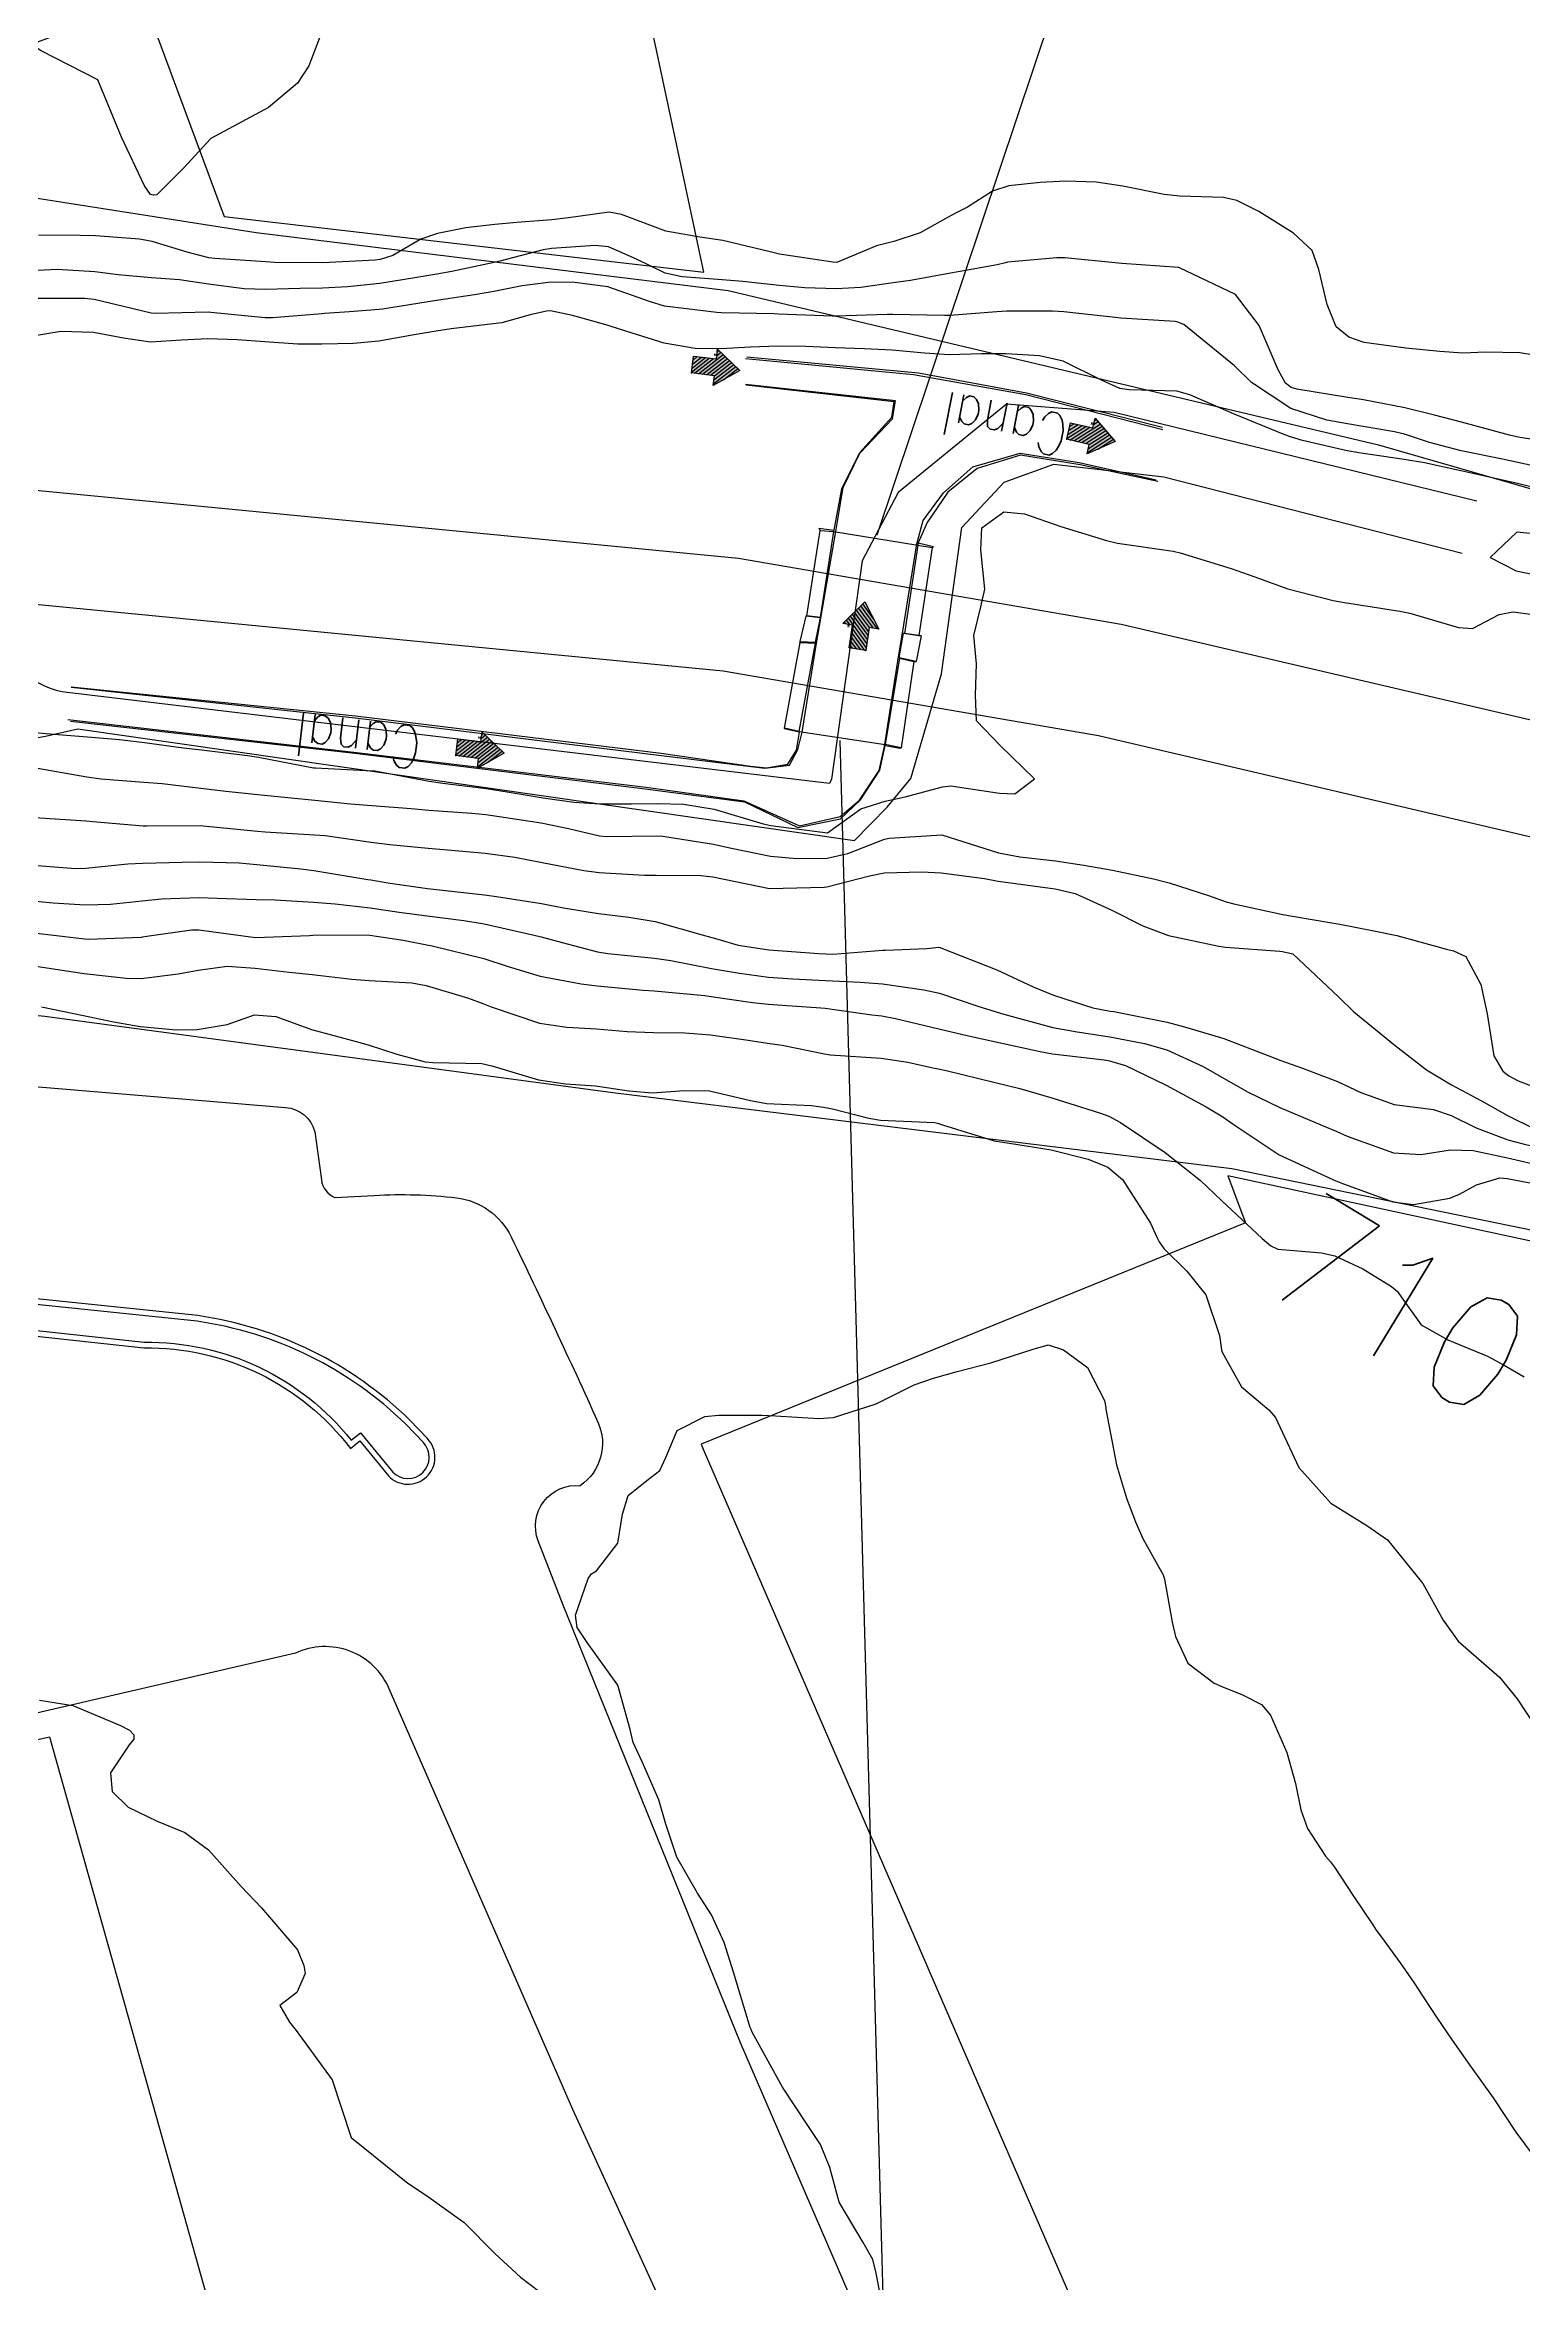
# Model space of a CAD drawing. Header units: metres. Extents: x 286371 to 293043, y 7462578 to 7466404.
# Drawn here: x 289594.7 to 289646.5, y 7464607.6 to 7464686.1 of the extents above; entities that cross this region are included whole.
import ezdxf
from ezdxf.enums import TextEntityAlignment as Align

# ---------------------------------------------------------------- set-up
doc = ezdxf.new("R2010")
doc.units = ezdxf.units.M
doc.header["$MEASUREMENT"] = 0
doc.linetypes.add('CONTINUO', pattern=[0])
doc.linetypes.add('TRACEJADO', pattern=[8.7, 8, -0.7])
doc.layers.get('0').update_dxf_attribs({"color": 255})
for name, color, linetype in [('CANAL', 151, 'Continuous'), ('Canaleta de Drenagem', 151, 'Continuous'), ('Canteiro', 45, 'Continuous'), ('Cotas', 45, 'Continuous'), ('Curvas de Nivel 1m', 11, 'Continuous'), ('Curvas de Nivel 5m', 15, 'Continuous'), ('Divisas', 45, 'Continuous'), ('Edificações', 30, 'Continuous'), ('Linha Férrea', 20, 'Continuous'), ('PONTILHÃO', 45, 'CONTINUO'), ('TEXTO', 45, 'Continuous'), ('Vias primárias', 230, 'Continuous')]:
    doc.layers.add(name, color=color, linetype=linetype)
doc.styles.add('ROMANS', font='romans', dxfattribs={"height": 0.2})
doc.styles.add('SIMPLEX', font='simplex', dxfattribs={"height": 0.2})
doc.styles.get("Standard").update_dxf_attribs({"font": 'txt.shx'})
doc.styles.add('Style-STANDARD', font='STANDARD.shx')

# ---------------------------------------------------------------- blocks, each defined once
blk = doc.blocks.new('SIMB_PONTO')
at = {"color": 0}
blk.add_point((0, 0), dxfattribs=at)
for tag in ['desc:', 'cota:', 'pto:']:
    blk.add_attdef(tag, (0, 0), '', height=1)

msp = doc.modelspace()

# ---------------------------------------------------------------- hatches: boundary and pattern name
at = {"layer": 'TEXTO'}
for points in [[(289617.421, 7464675.162), (289618.226, 7464675.064), (289618.268, 7464675.405), (289619.051, 7464674.665), (289618.113, 7464674.136), (289618.155, 7464674.477), (289617.349, 7464674.575)], [(289630.634, 7464672.824), (289631.426, 7464672.648), (289631.501, 7464672.983), (289632.208, 7464672.171), (289631.223, 7464671.735), (289631.298, 7464672.07), (289630.506, 7464672.247)], [(289622.874, 7464664.935), (289622.999, 7464665.737), (289622.66, 7464665.79), (289623.426, 7464666.547), (289623.923, 7464665.592), (289623.583, 7464665.645), (289623.458, 7464664.843)], [(289609.158, 7464661.745), (289609.963, 7464661.643), (289610.007, 7464661.984), (289610.786, 7464661.241), (289609.846, 7464660.715), (289609.889, 7464661.056), (289609.084, 7464661.158)]]:
    msp.add_hatch(color=256, dxfattribs=at).paths.add_polyline_path(points)

# ---------------------------------------------------------------- linework, layer by layer
at = {"layer": 'CANAL', "linetype": 'CONTINUO'}
for points in [[(289619.249, 7464675.078, 702.809), (289625.137, 7464674.514, 702.844), (289629.072, 7464673.821, 702.225), (289633.87, 7464672.592, 702.147)], [(289619.288, 7464675.136, 704.206), (289625.306, 7464674.584, 703.59), (289629.092, 7464673.88, 703.566), (289633.86, 7464672.673, 703.482)], [(289595.607, 7464663.554, 702.84), (289605.555, 7464662.48, 702.866), (289616.302, 7464661.161, 702.496), (289619.918, 7464660.712, 702.472), (289620.783, 7464660.821, 702.64), (289621.083, 7464661.369, 702.693), (289621.227, 7464661.978, 702.749), (289621.729, 7464665.097, 702.722), (289621.886, 7464665.977, 702.679), (289622.409, 7464669.019, 702.57), (289622.664, 7464670.563, 702.497), (289623.255, 7464671.757, 702.519), (289624.401, 7464672.965, 702.3), (289624.499, 7464673.599, 702.495), (289619.24, 7464674.175, 702.894)], [(289622.347, 7464669.066, 703.931), (289622.621, 7464670.507, 703.699), (289623.251, 7464671.786, 703.63), (289624.378, 7464673.025, 703.576), (289624.46, 7464673.564, 703.583), (289619.271, 7464674.148, 703.524)], [(289595.487, 7464662.427, 702.841), (289605.508, 7464661.283, 702.743), (289615.758, 7464660.051, 702.502), (289619.184, 7464659.571, 702.65), (289621.136, 7464658.692, 702.866), (289622.562, 7464659.019, 702.77), (289623.239, 7464659.59, 702.714), (289623.927, 7464660.638, 702.643), (289624.122, 7464661.477, 702.656), (289624.611, 7464664.621, 702.468), (289624.751, 7464665.447, 702.53), (289625.254, 7464668.587, 702.585), (289625.472, 7464669.398, 702.708), (289626.19, 7464670.373, 702.666), (289627.211, 7464671.284, 702.71), (289628.87, 7464671.757, 702.631), (289630.943, 7464671.43, 702.56), (289633.641, 7464670.83, 702.445)], [(289633.701, 7464670.764, 703.381), (289630.974, 7464671.358, 703.377), (289628.886, 7464671.691, 703.508), (289627.362, 7464671.221, 703.622), (289626.342, 7464670.39, 703.686), (289625.619, 7464669.335, 703.728), (289625.3, 7464668.615, 703.901)], [(289595.604, 7464663.572, 703.662), (289605.576, 7464662.548, 703.578), (289616.291, 7464661.238, 703.396), (289619.414, 7464660.791, 703.304), (289619.975, 7464660.73, 703.283), (289620.727, 7464660.855, 703.291), (289621.03, 7464661.347, 703.285), (289621.141, 7464661.979, 703.286)], [(289595.576, 7464662.367, 703.94), (289605.547, 7464661.24, 703.77), (289615.721, 7464659.988, 703.569), (289619.204, 7464659.542, 703.519), (289621.074, 7464658.641, 703.81), (289622.572, 7464658.945, 703.765), (289623.281, 7464659.604, 703.691), (289623.951, 7464660.644, 703.521), (289624.145, 7464661.515, 703.395)]]:
    msp.add_polyline3d(points, dxfattribs=at)
at = {"layer": 'Canaleta de Drenagem'}
msp.add_lwpolyline([(289644.889, 7464670.076), (289632.167, 7464673.188), (289628.393, 7464673.474), (289624.593, 7464670.379), (289623.339, 7464667.985), (289622.257, 7464660.329), (289622.186, 7464660.179), (289595.467, 7464663.369, -0.130756), (289594.176, 7464663.883, 0.14564), (289593.02, 7464664.304), (289571.254, 7464665.576), (289548.768, 7464665.794), (289528.567, 7464665.675)], format="xyb", dxfattribs=at)
msp.add_lwpolyline([(289567.859, 7464655.023), (289573.715, 7464657.245), (289577.027, 7464658.636), (289594.707, 7464661.843), (289595.838, 7464662.095), (289623.062, 7464658.187), (289624.213, 7464659.355), (289625.044, 7464660.36), (289626.12, 7464664.027), (289626.826, 7464669.15), (289628.31, 7464670.743), (289630.053, 7464671.373), (289633.91, 7464670.928), (289644.37, 7464668.261)], dxfattribs=at)
at = {"layer": 'Canteiro'}
msp.add_lwpolyline([(289598.162, 7464640.593, -0.231779), (289605.423, 7464637.152), (289605.751, 7464637.42), (289606.878, 7464636.036, 0.994955), (289607.95, 7464637.072), (289607.334, 7464637.716, 0.158967), (289600.015, 7464641.326), (289575.175, 7464643.902), (289572.288, 7464644.038, 0.240532), (289569.068, 7464642.58, 0.095289), (289568.952, 7464640.25), (289569.168, 7464638.719, 1.175894), (289570.607, 7464638.789), (289569.997, 7464641.654, -0.369032), (289571.187, 7464643.192, -0.070366), (289572.714, 7464643.291), (289574.81, 7464643.132)], format="xyb", close=True, dxfattribs=at)
at = {"layer": 'Curvas de Nivel 1m', "flags": 128}
for points, elevation in [([(289604.463, 7464686.726), (289603.936, 7464685.341), (289603.535, 7464684.739), (289602.521, 7464683.882), (289600.504, 7464682.794), (289599.546, 7464681.75), (289598.611, 7464680.822), (289598.495, 7464680.803), (289598.474, 7464680.803), (289598.388, 7464680.826), (289598.177, 7464681.131), (289597.366, 7464682.842), (289596.534, 7464684.854), (289594.549, 7464685.867), (289592.912, 7464686.909)], 708), ([(289647.323, 7464675.133), (289646.388, 7464675.282), (289645.192, 7464675.299), (289644.391, 7464675.272), (289643.59, 7464675.328), (289642.393, 7464675.447), (289640.936, 7464675.636), (289640.399, 7464675.829), (289639.952, 7464676.191), (289639.641, 7464676.971), (289639.345, 7464678.201), (289639.116, 7464678.873), (289638.453, 7464679.479), (289637.239, 7464680.233), (289636.47, 7464680.626), (289636, 7464680.722), (289634.471, 7464680.767), (289633.923, 7464680.832), (289632.476, 7464681.125), (289631.534, 7464681.263), (289630.478, 7464681.294), (289629.571, 7464681.254), (289628.476, 7464681.138), (289627.901, 7464680.945), (289627.026, 7464680.386), (289626.657, 7464680.196), (289626.46, 7464680.094), (289625.371, 7464679.49), (289624.446, 7464679.188), (289623.841, 7464679.035), (289622.471, 7464678.454), (289622.442, 7464678.446), (289622.302, 7464678.456), (289620.438, 7464678.744), (289620.112, 7464678.816), (289618.445, 7464679.219), (289617.64, 7464679.333), (289616.449, 7464679.549), (289614.892, 7464680.133), (289614.459, 7464680.206), (289613.041, 7464680.01), (289612.454, 7464679.945), (289611.228, 7464679.847), (289610.451, 7464679.774), (289609.435, 7464679.664), (289608.446, 7464679.468), (289607.858, 7464679.259), (289606.885, 7464678.688), (289606.432, 7464678.555), (289606.265, 7464678.532), (289604.429, 7464678.429), (289602.737, 7464678.452), (289602.43, 7464678.469), (289600.638, 7464678.585), (289600.431, 7464678.615), (289599.669, 7464678.806), (289598.441, 7464679.181), (289598.004, 7464679.27), (289596.452, 7464679.384), (289595.923, 7464679.391), (289594.452, 7464679.402)], 707), ([(289648.02, 7464672.059), (289646.338, 7464672.324), (289646.035, 7464672.394), (289644.349, 7464672.85), (289643.401, 7464673.091), (289642.362, 7464673.351), (289640.915, 7464673.627), (289640.367, 7464673.711), (289638.578, 7464674.005), (289638.372, 7464674.065), (289638.175, 7464674.217), (289637.921, 7464674.681), (289637.256, 7464676.232), (289636.42, 7464677.327), (289634.434, 7464678.274), (289632.436, 7464678.412), (289632.32, 7464678.422), (289630.438, 7464678.612), (289630.162, 7464678.615), (289628.435, 7464678.454), (289628.362, 7464678.439), (289628.066, 7464678.37), (289626.696, 7464678.124), (289626.429, 7464678.075), (289625.028, 7464677.812), (289624.424, 7464677.728), (289623.289, 7464677.573), (289622.42, 7464677.524), (289621.327, 7464677.564), (289620.421, 7464677.637), (289619.147, 7464677.78), (289618.424, 7464677.841), (289617.021, 7464677.94), (289616.427, 7464678.075), (289615.418, 7464678.56), (289614.44, 7464679), (289613.978, 7464679.045), (289612.439, 7464678.933), (289612.155, 7464678.892), (289611.126, 7464678.624), (289610.581, 7464678.483), (289610.431, 7464678.447), (289608.949, 7464678.134), (289608.425, 7464678.043), (289607.656, 7464677.913), (289606.419, 7464677.71), (289605.288, 7464677.588), (289604.416, 7464677.545), (289603.632, 7464677.53), (289602.415, 7464677.496), (289601.67, 7464677.521), (289600.417, 7464677.688), (289599.396, 7464677.833), (289598.42, 7464677.906), (289597.251, 7464678.019), (289596.429, 7464678.124), (289595.109, 7464678.196), (289594.433, 7464678.164)], 706), ([(289648.116, 7464670.248), (289646.313, 7464670.696), (289645.167, 7464670.957), (289644.319, 7464671.148), (289643.05, 7464671.423), (289642.332, 7464671.543), (289640.743, 7464671.771), (289640.337, 7464671.842), (289638.767, 7464672.208), (289638.346, 7464672.336), (289638.157, 7464672.407), (289636.358, 7464673.142), (289634.826, 7464673.808), (289634.369, 7464673.932), (289632.69, 7464673.979), (289632.37, 7464674.031), (289631.754, 7464674.314), (289630.384, 7464674.987), (289629.557, 7464675.176), (289628.387, 7464675.25), (289627.516, 7464675.248), (289626.386, 7464675.215), (289625.524, 7464675.27), (289624.388, 7464675.377), (289623.407, 7464675.421), (289622.389, 7464675.458), (289621.362, 7464675.497), (289620.389, 7464675.514), (289619.405, 7464675.483), (289618.388, 7464675.42), (289617.483, 7464675.433), (289616.39, 7464675.622), (289614.866, 7464676.098), (289614.399, 7464676.248), (289613.18, 7464676.593), (289612.406, 7464676.752), (289612.266, 7464676.746), (289611.698, 7464676.615), (289610.703, 7464676.327), (289610.399, 7464676.291), (289608.93, 7464676.122), (289608.395, 7464676.042), (289607.625, 7464675.912), (289606.389, 7464675.684), (289605.5, 7464675.605), (289604.387, 7464675.58), (289603.55, 7464675.584), (289602.388, 7464675.662), (289601.427, 7464675.741), (289600.389, 7464675.773), (289599.475, 7464675.72), (289598.387, 7464675.657), (289597.434, 7464675.793), (289596.391, 7464675.998), (289595.243, 7464676.025), (289594.394, 7464675.884)], 704), ([(289594.181, 7464661.981), (289595.149, 7464661.9), (289596.178, 7464661.817), (289597.296, 7464661.719), (289598.176, 7464661.612), (289599.543, 7464661.435), (289600.173, 7464661.362), (289601.78, 7464661.16), (289602.169, 7464661.103), (289604.094, 7464660.735), (289604.164, 7464660.724), (289606.163, 7464660.63), (289606.244, 7464660.622), (289608.158, 7464660.259), (289608.634, 7464660.191), (289610.154, 7464660.002), (289610.893, 7464659.893), (289612.15, 7464659.682), (289613.225, 7464659.522), (289614.147, 7464659.467), (289615.252, 7464659.463), (289616.148, 7464659.476), (289617.072, 7464659.46), (289618.146, 7464659.278), (289619.859, 7464658.768), (289620.137, 7464658.705), (289622.124, 7464658.454), (289623.29, 7464659.288), (289624.141, 7464659.562), (289624.841, 7464659.716), (289626.149, 7464660.064), (289626.447, 7464660.093), (289628.146, 7464659.838), (289628.683, 7464659.819), (289629.372, 7464660.346), (289628.171, 7464661.51), (289627.348, 7464662.377), (289627.307, 7464663.273), (289627.339, 7464664.378), (289627.247, 7464665.371), (289627.492, 7464666.376), (289627.638, 7464666.999), (289627.493, 7464668.376), (289627.525, 7464669.146), (289628.304, 7464669.707), (289629.027, 7464669.63), (289630.297, 7464669.19), (289631.905, 7464668.695), (289632.289, 7464668.611), (289634.236, 7464668.324), (289634.285, 7464668.318), (289634.487, 7464668.271), (289636.273, 7464667.713), (289637.064, 7464667.437), (289638.256, 7464667.008), (289639.842, 7464666.599), (289640.249, 7464666.525), (289642.181, 7464666.219), (289642.245, 7464666.208), (289642.54, 7464666.15), (289644.237, 7464665.652), (289644.736, 7464665.617), (289645.668, 7464666.103), (289646.147, 7464666.195), (289646.245, 7464666.182), (289646.323, 7464666.171), (289647.05, 7464666.082)], 704), ([(289647.119, 7464668.911), (289646.288, 7464668.99), (289645.354, 7464668.108), (289646.267, 7464667.633), (289647.561, 7464667.366)], 703), ([(289594.136, 7464658.997), (289596.114, 7464658.875), (289596.134, 7464658.871), (289596.358, 7464658.851), (289598.132, 7464658.698), (289598.258, 7464658.697), (289600.133, 7464658.705), (289600.226, 7464658.699), (289602.13, 7464658.506), (289602.405, 7464658.485), (289604.129, 7464658.385), (289604.505, 7464658.352), (289606.125, 7464658.125), (289606.774, 7464658.046), (289608.123, 7464657.914), (289608.938, 7464657.845), (289610.121, 7464657.742), (289611.154, 7464657.594), (289612.116, 7464657.407), (289613.572, 7464657.133), (289614.111, 7464657.059), (289615.704, 7464656.967), (289616.11, 7464656.968), (289617.677, 7464656.956), (289618.102, 7464656.904), (289620.081, 7464656.498), (289622.007, 7464656.545), (289622.096, 7464656.553), (289623.586, 7464656.948), (289624.103, 7464657.046), (289625.429, 7464657.08), (289626.104, 7464657.045), (289627.626, 7464656.847), (289628.1, 7464656.761), (289629.922, 7464656.511), (289630.096, 7464656.485), (289630.807, 7464656.324), (289632.086, 7464655.735), (289633.179, 7464655.186), (289634.073, 7464654.848), (289635.842, 7464654.474), (289636.067, 7464654.447), (289637.974, 7464654.307), (289638.065, 7464654.295), (289638.434, 7464654.209), (289640.042, 7464652.687), (289640.576, 7464652.176), (289642.017, 7464650.996), (289643.118, 7464650.138), (289643.996, 7464649.612), (289645.047, 7464649.05), (289645.981, 7464648.525), (289646.883, 7464648.081)], 706), ([(289594.111, 7464657.325), (289595.765, 7464657.204), (289596.109, 7464657.21), (289597.584, 7464657.36), (289598.112, 7464657.386), (289599.49, 7464657.427), (289600.114, 7464657.434), (289601.494, 7464657.393), (289602.113, 7464657.345), (289603.66, 7464657.192), (289604.11, 7464657.133), (289605.999, 7464656.813), (289606.105, 7464656.797), (289606.707, 7464656.695), (289608.101, 7464656.493), (289608.302, 7464656.47), (289610.098, 7464656.271), (289610.519, 7464656.217), (289612.094, 7464655.969), (289612.866, 7464655.825), (289614.085, 7464655.618), (289615.153, 7464655.499), (289616.08, 7464655.343), (289617.729, 7464654.872), (289618.068, 7464654.784), (289618.27, 7464654.723), (289618.984, 7464654.511), (289620.062, 7464654.347), (289621.817, 7464654.216), (289622.06, 7464654.203), (289622.31, 7464654.201), (289624.063, 7464654.332), (289624.151, 7464654.335), (289625.606, 7464654.401), (289626.021, 7464654.439), (289626.065, 7464654.428), (289626.151, 7464654.393), (289628.053, 7464653.643), (289629.333, 7464653.057), (289630.04, 7464652.759), (289631.42, 7464652.314), (289632.032, 7464652.2), (289632.152, 7464652.183), (289634.027, 7464651.807), (289634.64, 7464651.65), (289636.019, 7464651.245), (289637.595, 7464650.636), (289638.008, 7464650.471), (289638.775, 7464650.203), (289639.997, 7464649.736), (289640.819, 7464649.344), (289641.986, 7464648.928), (289643.362, 7464648.755), (289643.98, 7464648.538), (289644.863, 7464648.111), (289645.968, 7464647.691), (289646.509, 7464647.543), (289647.961, 7464647.195)], 707), ([(289594.092, 7464656.077), (289594.968, 7464655.995), (289596.09, 7464655.932), (289596.977, 7464655.955), (289598.093, 7464656.072), (289598.767, 7464656.141), (289600.095, 7464656.186), (289600.72, 7464656.16), (289602.094, 7464656.118), (289602.752, 7464656.097), (289604.093, 7464656.017), (289604.856, 7464655.959), (289606.091, 7464655.82), (289607.106, 7464655.672), (289608.087, 7464655.538), (289609.368, 7464655.372), (289610.083, 7464655.257), (289611.836, 7464654.859), (289612.077, 7464654.804), (289612.817, 7464654.603), (289614.059, 7464654.277), (289614.42, 7464654.218), (289616.057, 7464654.055), (289616.63, 7464653.971), (289618.052, 7464653.696), (289619.03, 7464653.529), (289620.048, 7464653.396), (289620.901, 7464653.332), (289622.046, 7464653.268), (289623.266, 7464653.216), (289624.045, 7464653.161), (289625.499, 7464652.946), (289626.041, 7464652.825), (289627.385, 7464652.374), (289628.031, 7464652.17), (289628.297, 7464652.093), (289630.023, 7464651.626), (289630.868, 7464651.475), (289632.019, 7464651.304), (289633.238, 7464651.064), (289634.013, 7464650.842), (289635.294, 7464650.255), (289635.998, 7464649.848), (289636.864, 7464649.359), (289637.983, 7464648.826), (289639.468, 7464648.192), (289639.971, 7464647.98), (289640.334, 7464647.813), (289641.96, 7464647.233), (289642.921, 7464647.178), (289643.962, 7464647.333), (289644.761, 7464647.314), (289645.958, 7464647.054), (289647.276, 7464646.753)], 708), ([(289594.075, 7464654.964), (289594.886, 7464654.872), (289596.072, 7464654.733), (289596.199, 7464654.726), (289598.074, 7464654.794), (289598.099, 7464654.799), (289598.254, 7464654.822), (289599.825, 7464655.051), (289600.078, 7464655.047), (289602.062, 7464654.777), (289603.961, 7464654.851), (289604.076, 7464654.857), (289605.906, 7464654.878), (289606.076, 7464654.867), (289607.237, 7464654.687), (289608.072, 7464654.526), (289608.259, 7464654.484), (289610.065, 7464654.044), (289610.921, 7464653.767), (289612.05, 7464653.43), (289613.477, 7464653.161), (289614.042, 7464653.088), (289615.66, 7464652.939), (289616.039, 7464652.915), (289617.822, 7464652.742), (289618.037, 7464652.718), (289619.486, 7464652.503), (289620.033, 7464652.441), (289621.889, 7464652.315), (289622.032, 7464652.3), (289623.671, 7464652.074), (289624.028, 7464652.034), (289624.502, 7464651.942), (289626.022, 7464651.578), (289627.063, 7464651.334), (289628.015, 7464651.119), (289629.57, 7464650.781), (289630.01, 7464650.707), (289631.822, 7464650.492), (289632.006, 7464650.462), (289632.564, 7464650.296), (289633.994, 7464649.6), (289635.397, 7464648.839), (289635.978, 7464648.49), (289636.34, 7464648.239), (289637.958, 7464647.161), (289639.833, 7464646.299), (289639.945, 7464646.254), (289640.118, 7464646.182), (289641.934, 7464645.517), (289642.66, 7464645.417), (289643.937, 7464645.64), (289644.282, 7464645.777), (289644.872, 7464646.111), (289645.695, 7464646.351), (289645.948, 7464646.335), (289647.307, 7464646.074)], 709), ([(289594.567, 7464652.345), (289596.032, 7464652.049), (289597.032, 7464651.836), (289598.027, 7464651.664), (289599.285, 7464651.545), (289600.025, 7464651.557), (289601.074, 7464651.733), (289602.034, 7464652.066), (289602.773, 7464652.014), (289604.026, 7464651.557), (289605.593, 7464651.138), (289606.019, 7464651.02), (289607.017, 7464650.689), (289608.009, 7464650.426), (289608.283, 7464650.396), (289610, 7464650.36), (289610.354, 7464650.284), (289611.992, 7464649.785), (289612.939, 7464649.651), (289613.989, 7464649.586), (289615.151, 7464649.403), (289615.986, 7464649.33), (289617.106, 7464649.419), (289617.987, 7464649.4), (289619.416, 7464649.07), (289619.981, 7464648.965), (289621.563, 7464648.888), (289621.98, 7464648.833), (289622.293, 7464648.772), (289623.566, 7464648.441), (289623.973, 7464648.377), (289625.872, 7464648.296), (289625.972, 7464648.277), (289626.147, 7464648.216), (289627.963, 7464647.651), (289628.793, 7464647.52), (289629.959, 7464647.334), (289631.261, 7464647.008), (289631.95, 7464646.731), (289632.466, 7464646.297), (289633.44, 7464644.763), (289633.669, 7464644.278), (289633.742, 7464644.108), (289633.908, 7464643.875), (289634.713, 7464643.079), (289635.386, 7464642.252), (289635.863, 7464640.829), (289635.936, 7464640.324), (289635.957, 7464640.243), (289636.635, 7464639.032), (289637.591, 7464638.218), (289637.82, 7464637.947), (289638.646, 7464636.202), (289639.769, 7464634.947), (289641.024, 7464634.165), (289641.747, 7464633.664), (289642.996, 7464632.135), (289643.705, 7464630.842), (289644.233, 7464630.116), (289645.675, 7464628.843), (289646.294, 7464628.085), (289647.634, 7464626.064)], 711), ([(289624.114, 7464606.423), (289623.827, 7464607.958), (289623.706, 7464608.429), (289623.373, 7464609.023), (289622.532, 7464610.447), (289622.204, 7464611.661), (289621.878, 7464612.458), (289621.434, 7464613.124), (289620.547, 7464614.478), (289619.483, 7464616.398), (289619.441, 7464616.495), (289619.413, 7464616.567), (289618.826, 7464618.505), (289618.491, 7464619.549), (289618.051, 7464620.517), (289617.559, 7464621.275), (289616.832, 7464622.536), (289616.452, 7464623.691), (289616.201, 7464624.546), (289615.634, 7464625.852), (289615.301, 7464626.56), (289615.201, 7464627.011), (289614.772, 7464628.568), (289613.696, 7464630.068), (289613.339, 7464630.59), (289613.28, 7464631.022), (289613.73, 7464632.302), (289613.844, 7464632.471), (289614.02, 7464632.58), (289614.767, 7464633.55), (289614.929, 7464634.567), (289615.125, 7464635.213), (289615.782, 7464635.741), (289616.238, 7464636.097), (289616.454, 7464636.545), (289616.85, 7464637.498), (289617.816, 7464637.986), (289618.303, 7464638.031), (289619.817, 7464638.029), (289620.292, 7464638.012), (289621.816, 7464637.914), (289622.327, 7464637.947), (289623.824, 7464638.434), (289625.156, 7464639.093), (289625.838, 7464639.331), (289626.663, 7464639.57), (289627.846, 7464639.869), (289629.33, 7464640.345), (289629.857, 7464640.504), (289630.395, 7464640.326), (289631.235, 7464639.707), (289631.828, 7464638.547), (289631.872, 7464638.304), (289631.878, 7464638.248), (289632.248, 7464636.298), (289632.607, 7464635.128), (289632.922, 7464634.291), (289633.18, 7464633.71), (289633.74, 7464632.702), (289633.887, 7464632.432), (289633.929, 7464632.281), (289634.202, 7464630.775), (289634.317, 7464630.272), (289634.752, 7464629.335), (289635.67, 7464628.633), (289635.943, 7464628.523), (289636.664, 7464628.234), (289637.329, 7464627.891), (289637.654, 7464627.513), (289638.217, 7464626.206), (289638.527, 7464625.115), (289638.715, 7464624.202), (289638.942, 7464623.546), (289639.58, 7464622.57), (289639.754, 7464622.368), (289639.889, 7464622.188), (289640.559, 7464621.174), (289641.234, 7464620.161), (289641.359, 7464619.975), (289641.538, 7464619.735), (289642.201, 7464618.827), (289642.671, 7464618.141), (289643.007, 7464617.635), (289643.496, 7464616.894), (289644.022, 7464616.116), (289644.622, 7464615.262), (289645.454, 7464614.094), (289646.248, 7464612.9), (289646.855, 7464612.076)], 712), ([(289594.498, 7464628.046), (289595.659, 7464627.852), (289597.329, 7464627.159), (289597.646, 7464626.99), (289597.794, 7464626.832), (289597.801, 7464626.673), (289597.639, 7464626.481), (289596.977, 7464625.491), (289597.042, 7464624.843), (289597.606, 7464624.286), (289598.615, 7464623.803), (289599.593, 7464623.4), (289600.416, 7464622.792), (289601.565, 7464621.506), (289602.276, 7464620.764), (289603.532, 7464619.289), (289603.755, 7464618.741), (289603.806, 7464618.453), (289603.51, 7464617.792), (289602.92, 7464617.336), (289603.262, 7464616.748), (289603.49, 7464616.46), (289604.751, 7464614.725), (289605.424, 7464612.714), (289607.4, 7464611.113), (289608.056, 7464610.675), (289609.38, 7464609.732), (289610.459, 7464608.638), (289611.352, 7464607.815), (289612.034, 7464607.3)], 712)]:
    msp.add_lwpolyline(points, dxfattribs=dict(at, elevation=elevation))
at = {"layer": 'Curvas de Nivel 5m', "flags": 128}
for points, elevation in [([(289647.13, 7464671.265), (289646.324, 7464671.432), (289645.78, 7464671.549), (289644.33, 7464671.846), (289643.226, 7464672.141), (289642.348, 7464672.427), (289642.002, 7464672.507), (289640.353, 7464672.795), (289639.627, 7464672.923), (289638.361, 7464673.331), (289636.986, 7464674.235), (289636.383, 7464674.827), (289634.614, 7464676.271), (289634.405, 7464676.358), (289634.304, 7464676.378), (289632.407, 7464676.497), (289632.199, 7464676.516), (289630.41, 7464676.718), (289630.013, 7464676.738), (289628.41, 7464676.736), (289628.06, 7464676.719), (289626.407, 7464676.59), (289626.219, 7464676.586), (289624.407, 7464676.626), (289624.208, 7464676.626), (289622.406, 7464676.562), (289622.3, 7464676.562), (289620.406, 7464676.638), (289620.245, 7464676.648), (289618.407, 7464676.683), (289618.236, 7464676.688), (289616.41, 7464676.913), (289615.884, 7464677.08), (289614.419, 7464677.599), (289613.264, 7464677.749), (289612.421, 7464677.755), (289611.409, 7464677.63), (289610.416, 7464677.431), (289609.744, 7464677.315), (289608.411, 7464677.113), (289606.518, 7464676.814), (289606.405, 7464676.799), (289605.365, 7464676.72), (289604.482, 7464676.654), (289604.403, 7464676.644), (289602.656, 7464676.505), (289602.4, 7464676.512), (289600.498, 7464676.698), (289600.403, 7464676.703), (289598.56, 7464676.664), (289598.402, 7464676.674), (289597.726, 7464676.835), (289596.41, 7464677.151), (289596.082, 7464677.188), (289594.419, 7464677.189)], 705), ([(289594.299, 7464660.745), (289596.157, 7464660.414), (289596.657, 7464660.347), (289598.155, 7464660.23), (289598.792, 7464660.177), (289600.152, 7464660.02), (289601.024, 7464659.909), (289602.149, 7464659.79), (289603.202, 7464659.695), (289604.147, 7464659.591), (289605.399, 7464659.462), (289606.145, 7464659.41), (289607.523, 7464659.304), (289608.143, 7464659.247), (289609.653, 7464659.14), (289610.141, 7464659.091), (289611.928, 7464658.827), (289612.137, 7464658.79), (289613.043, 7464658.601), (289614.131, 7464658.348), (289614.39, 7464658.32), (289616.131, 7464658.349), (289616.35, 7464658.331), (289618.125, 7464658.054), (289618.699, 7464657.929), (289620.117, 7464657.632), (289621.04, 7464657.546), (289622.111, 7464657.568), (289622.835, 7464657.721), (289624.121, 7464658.228), (289624.28, 7464658.264), (289626.124, 7464658.383), (289628.115, 7464657.752), (289628.861, 7464657.605), (289630.111, 7464657.463), (289631.106, 7464657.322), (289632.107, 7464657.138), (289633.553, 7464656.832), (289634.1, 7464656.7), (289635.473, 7464656.254), (289636.091, 7464656.037), (289636.364, 7464655.966), (289638.085, 7464655.593), (289638.826, 7464655.46), (289640.08, 7464655.245), (289641.215, 7464655.029), (289642.074, 7464654.848), (289643.823, 7464654.372), (289644.067, 7464654.308), (289644.495, 7464654.118), (289645.023, 7464653.136), (289645.243, 7464652.106), (289645.48, 7464650.634), (289645.797, 7464650.098), (289646.002, 7464649.935), (289646.331, 7464649.758), (289647.99, 7464649.139)], 705), ([(289594.058, 7464653.819), (289595.288, 7464653.633), (289596.054, 7464653.522), (289597.533, 7464653.351), (289598.052, 7464653.349), (289599.351, 7464653.509), (289600.057, 7464653.639), (289601.069, 7464653.77), (289602.058, 7464653.707), (289603.24, 7464653.563), (289604.055, 7464653.484), (289605.442, 7464653.325), (289606.053, 7464653.279), (289607.542, 7464653.192), (289608.05, 7464653.095), (289609.53, 7464652.652), (289610.041, 7464652.468), (289610.325, 7464652.354), (289612.022, 7464651.78), (289612.982, 7464651.638), (289614.019, 7464651.574), (289615.101, 7464651.485), (289616.018, 7464651.452), (289617.116, 7464651.439), (289618.017, 7464651.369), (289619.339, 7464651.179), (289620.013, 7464651.082), (289620.532, 7464651.004), (289622.008, 7464650.699), (289622.214, 7464650.668), (289624.006, 7464650.549), (289624.934, 7464650.411), (289625.811, 7464650.208), (289626.001, 7464650.173), (289626.277, 7464650.113), (289627.994, 7464649.697), (289628.86, 7464649.483), (289629.986, 7464649.16), (289631.66, 7464648.629), (289631.977, 7464648.512), (289632.388, 7464648.298), (289633.959, 7464647.24), (289635.192, 7464646.256), (289635.934, 7464645.562), (289637.355, 7464644.223), (289637.657, 7464643.965), (289637.909, 7464643.858), (289639.443, 7464643.727), (289639.906, 7464643.624), (289640.891, 7464643.162), (289641.89, 7464642.54), (289642.1, 7464642.364), (289642.255, 7464642.149), (289642.928, 7464641.196), (289643.862, 7464640.677), (289645.255, 7464640.103), (289645.848, 7464639.792), (289646.549, 7464639.375)], 710)]:
    msp.add_lwpolyline(points, dxfattribs=dict(at, elevation=elevation))
at = {"layer": 'Divisas'}
for points in [[(289525.938, 7464681.409), (289552.504, 7464681.832), (289572.284, 7464681.144), (289587.928, 7464681.719), (289602.087, 7464679.502), (289618.639, 7464677.461), (289641.435, 7464672.054), (289662.125, 7464666.091), (289684.444, 7464660.032)], [(289664.5, 7464640.882), (289636.297, 7464646.669), (289614.592, 7464649.34), (289594.675, 7464652.012), (289575.889, 7464653.913), (289557.108, 7464655.451), (289542.186, 7464656.68), (289530.421, 7464657.502), (289530.831, 7464651.715)]]:
    msp.add_lwpolyline(points, dxfattribs=at)
at = {"layer": 'Edificações'}
msp.add_lwpolyline([(289598.182, 7464687.549), (289600.969, 7464680.062), (289617.783, 7464678.109), (289610.366, 7464712.933), (289579.516, 7464701.874), (289584.933, 7464687.403), (289588.7, 7464688.933), (289590.349, 7464684.697), (289598.182, 7464687.549)], close=True, dxfattribs=at)
for points in [[(289675.781, 7464637.885), (289636.154, 7464646.43), (289636.154, 7464646.43), (289636.779, 7464644.78), (289617.687, 7464637.019), (289617.762, 7464636.845), (289644.535, 7464575.036), (289664.801, 7464583.814)], [(289564.621, 7464605.542), (289561.503, 7464619.318), (289594.843, 7464626.761), (289601.72, 7464602.301)]]:
    msp.add_lwpolyline(points, dxfattribs=at)
at = {"layer": 'Linha Férrea'}
for points in [[(289231.773, 7464697.964), (289245.618, 7464693.202), (289261.441, 7464688.13), (289271.165, 7464685.31), (289293.742, 7464679.91), (289324.362, 7464675.263), (289363.059, 7464671.387), (289433.625, 7464669.973), (289520.059, 7464672.272), (289584.125, 7464671.458), (289618.996, 7464668.084), (289632.42, 7464665.769), (289660.076, 7464659.292)], [(289659.005, 7464655.435), (289631.623, 7464661.847), (289618.463, 7464664.117), (289583.906, 7464667.461), (289520.087, 7464668.271), (289433.638, 7464665.972), (289362.819, 7464667.391), (289323.718, 7464671.307), (289297.735, 7464674.634), (289273.373, 7464680.288), (289264.082, 7464682.562), (289248.116, 7464687.88), (289239.546, 7464690.847)]]:
    msp.add_lwpolyline(points, dxfattribs=at)
at = {"layer": 'PONTILHÃO', "linetype": 'TRACEJADO', "flags": 128}
for points in [[(289622.341, 7464669.017), (289625.287, 7464668.536)], [(289621.125, 7464662.003), (289624.137, 7464661.551)]]:
    msp.add_lwpolyline(points, dxfattribs=at)
at = {"layer": 'PONTILHÃO', "linetype": 'CONTINUO'}
for points in [[(289621.399, 7464666.064, 703.164), (289621.863, 7464669.048, 703.419)], [(289621.818, 7464669.13, 703.921), (289621.863, 7464669.048, 703.419), (289622.341, 7464669.017, 703.438), (289622.347, 7464669.066, 703.931)], [(289621.818, 7464669.13, 703.921), (289622.347, 7464669.066, 703.931)], [(289621.87, 7464666, 703.125), (289622.341, 7464669.017, 703.438)], [(289625.287, 7464668.536, 703.424), (289624.815, 7464665.444, 703.105)], [(289625.3, 7464668.615, 703.901), (289625.287, 7464668.536, 703.424), (289625.788, 7464668.454, 703.416), (289625.837, 7464668.485, 703.925)], [(289625.3, 7464668.615, 703.901), (289625.837, 7464668.485, 703.925)], [(289625.788, 7464668.454, 703.416), (289625.317, 7464665.369, 703.105)], [(289621.87, 7464665.994, 703.618), (289621.87, 7464666, 703.125), (289621.399, 7464666.064, 703.164), (289621.361, 7464666.045, 703.666)], [(289620.617, 7464662.124, 703.109), (289621.166, 7464665.121, 703.212)], [(289621.125, 7464662.003, 703.109), (289621.703, 7464665.098, 703.106)], [(289621.149, 7464665.155, 703.557), (289621.166, 7464665.121, 703.212), (289621.703, 7464665.098, 703.106), (289621.701, 7464665.133, 703.634)], [(289625.398, 7464665.354, 703.679), (289625.317, 7464665.369, 703.105), (289624.815, 7464665.444, 703.105), (289624.778, 7464665.447, 703.697)], [(289624.649, 7464664.573, 703.116), (289624.137, 7464661.551, 703.109)], [(289624.633, 7464664.588, 703.696), (289624.649, 7464664.573, 703.116), (289625.143, 7464664.463, 703.14), (289625.224, 7464664.461, 703.655)], [(289625.143, 7464664.463, 703.14), (289624.706, 7464661.43, 703.157)], [(289621.141, 7464661.979, 703.286), (289621.125, 7464662.003, 703.109), (289620.617, 7464662.124, 703.109), (289620.602, 7464662.101, 703.205)], [(289621.141, 7464661.979, 703.286), (289620.602, 7464662.101, 703.205)], [(289624.654, 7464661.418, 703.392), (289624.706, 7464661.43, 703.157), (289624.137, 7464661.551, 703.109), (289624.145, 7464661.515, 703.395)], [(289624.145, 7464661.515, 703.395), (289624.654, 7464661.418, 703.392)]]:
    msp.add_polyline3d(points, dxfattribs=at)
for points in [[(289621.149, 7464665.155, 703.557), (289621.701, 7464665.133, 703.634), (289621.87, 7464665.994, 703.618), (289621.361, 7464666.045, 703.666)], [(289625.398, 7464665.354, 703.679), (289625.224, 7464664.461, 703.655), (289624.633, 7464664.588, 703.696), (289624.778, 7464665.447, 703.697)]]:
    msp.add_polyline3d(points, close=True, dxfattribs=at)
at = {"layer": 'TEXTO', "linetype": 'CONTINUO', "flags": 128}
for points in [[(289617.353, 7464674.606), (289617.976, 7464675.094)], [(289617.37, 7464674.747), (289617.836, 7464675.112)], [(289617.387, 7464674.887), (289617.696, 7464675.129)], [(289617.404, 7464675.028), (289617.555, 7464675.146)], [(289617.458, 7464674.562), (289618.117, 7464675.077)], [(289617.599, 7464674.545), (289618.463, 7464675.221)], [(289617.739, 7464674.528), (289618.536, 7464675.151)], [(289617.879, 7464674.511), (289618.61, 7464675.082)], [(289618.02, 7464674.493), (289618.683, 7464675.012)], [(289618.389, 7464675.29), (289618.24, 7464675.173)], [(289618.316, 7464675.36), (289618.257, 7464675.314)], [(289618.12, 7464674.191), (289618.904, 7464674.804)], [(289618.137, 7464674.331), (289618.83, 7464674.874)], [(289618.154, 7464674.471), (289618.757, 7464674.943)], [(289618.468, 7464674.336), (289618.977, 7464674.735)], [(289630.512, 7464672.277), (289631.181, 7464672.702)], [(289630.543, 7464672.415), (289631.043, 7464672.733)], [(289630.574, 7464672.553), (289630.905, 7464672.764)], [(289630.604, 7464672.691), (289630.766, 7464672.794)], [(289630.613, 7464672.223), (289631.319, 7464672.671)], [(289630.751, 7464672.192), (289631.677, 7464672.781)], [(289630.889, 7464672.161), (289631.743, 7464672.705)], [(289631.027, 7464672.131), (289631.81, 7464672.628)], [(289631.611, 7464672.857), (289631.45, 7464672.755)], [(289631.544, 7464672.933), (289631.481, 7464672.893)], [(289631.165, 7464672.1), (289631.876, 7464672.552)], [(289631.235, 7464671.789), (289632.075, 7464672.323)], [(289631.266, 7464671.927), (289632.009, 7464672.4)], [(289631.297, 7464672.065), (289631.943, 7464672.476)], [(289631.596, 7464671.9), (289632.142, 7464672.247)], [(289623.729, 7464665.622), (289623.21, 7464666.334)], [(289623.868, 7464665.6), (289623.282, 7464666.405)], [(289623.735, 7464665.953), (289623.354, 7464666.476)], [(289622.706, 7464665.836), (289622.751, 7464665.776)], [(289622.778, 7464665.907), (289622.89, 7464665.754)], [(289623.497, 7464665.092), (289622.85, 7464665.978)], [(289623.519, 7464665.231), (289622.922, 7464666.049)], [(289623.475, 7464664.952), (289622.982, 7464665.628)], [(289623.541, 7464665.371), (289622.994, 7464666.121)], [(289623.562, 7464665.511), (289623.066, 7464666.192)], [(289623.589, 7464665.644), (289623.138, 7464666.263)], [(289623.008, 7464664.914), (289622.895, 7464665.069)], [(289623.147, 7464664.892), (289622.917, 7464665.208)], [(289623.287, 7464664.87), (289622.938, 7464665.348)], [(289623.427, 7464664.848), (289622.96, 7464665.488)], [(289609.088, 7464661.189), (289609.714, 7464661.675)], [(289609.106, 7464661.33), (289609.573, 7464661.692)], [(289609.123, 7464661.47), (289609.433, 7464661.71)], [(289609.141, 7464661.61), (289609.293, 7464661.728)], [(289609.193, 7464661.144), (289609.854, 7464661.657)], [(289609.333, 7464661.127), (289610.201, 7464661.799)], [(289609.474, 7464661.109), (289610.274, 7464661.729)], [(289609.614, 7464661.091), (289610.347, 7464661.659)], [(289610.127, 7464661.869), (289609.977, 7464661.752)], [(289610.054, 7464661.939), (289609.995, 7464661.893)], [(289609.754, 7464661.073), (289610.42, 7464661.59)], [(289609.853, 7464660.77), (289610.64, 7464661.38)], [(289609.871, 7464660.911), (289610.567, 7464661.45)], [(289609.888, 7464661.051), (289610.493, 7464661.52)], [(289610.202, 7464660.914), (289610.713, 7464661.311)]]:
    msp.add_lwpolyline(points, dxfattribs=at)
at = {"layer": 'TEXTO', "linetype": 'CONTINUO'}
for points in [[(289623.856, 7464668.904, 0), (289631.813, 7464692.632, 0)], [(289622.556, 7464661.686, 0), (289628.583, 7464443.598, 0)]]:
    msp.add_polyline3d(points, dxfattribs=at)
for points in [[(289617.421, 7464675.162, 0), (289618.226, 7464675.064, 0), (289618.268, 7464675.405, 0), (289619.051, 7464674.665, 0), (289618.113, 7464674.136, 0), (289618.155, 7464674.477, 0), (289617.349, 7464674.575, 0)], [(289630.634, 7464672.824, 0), (289631.426, 7464672.648, 0), (289631.501, 7464672.983, 0), (289632.208, 7464672.171, 0), (289631.223, 7464671.735, 0), (289631.298, 7464672.07, 0), (289630.506, 7464672.247, 0)], [(289622.874, 7464664.935, 0), (289622.999, 7464665.737, 0), (289622.66, 7464665.79, 0), (289623.426, 7464666.547, 0), (289623.923, 7464665.592, 0), (289623.583, 7464665.645, 0), (289623.458, 7464664.843, 0)], [(289609.158, 7464661.745, 0), (289609.963, 7464661.643, 0), (289610.007, 7464661.984, 0), (289610.786, 7464661.241, 0), (289609.846, 7464660.715, 0), (289609.889, 7464661.056, 0), (289609.084, 7464661.158, 0)]]:
    msp.add_polyline3d(points, close=True, dxfattribs=at)
at = {"layer": 'Vias primárias'}
for points in [[(289562.202, 7464535.534), (289585.234, 7464546.006), (289614.967, 7464559.555), (289630.513, 7464566.511, 0.40325), (289632.409, 7464571.211), (289621.998, 7464594.456), (289613.188, 7464613.685), (289606.754, 7464628.444, 0.421281), (289603.463, 7464629.691), (289592.457, 7464627.14), (289564.668, 7464621.265), (289564.101, 7464621.145), (289562.737, 7464627.599), (289559.181, 7464646.792), (289558.375, 7464650.185, -0.519626), (289560.159, 7464652.198), (289585.505, 7464650.296), (289603.12, 7464648.826, -0.317124), (289604.148, 7464647.965), (289604.375, 7464646.281, 0.263377), (289604.847, 7464645.66, 0.074362)], [(289604.847, 7464645.66), (289606.23, 7464645.74, -0.044057), (289609.109, 7464645.653, -0.255863), (289611.029, 7464644.286, -0.006366), (289614.071, 7464637.789, -0.363146), (289613.451, 7464635.561)], [(289637.864, 7464574.223), (289632.293, 7464585.432), (289619.073, 7464616.03), (289612.847, 7464631.377), (289611.976, 7464633.627, -0.559631), (289613.451, 7464635.561, -0.086582)]]:
    msp.add_lwpolyline(points, format="xyb", dxfattribs=at)
msp.add_lwpolyline([(289598.153, 7464640.393, -0.238108), (289605.391, 7464636.868), (289605.723, 7464637.139), (289606.728, 7464635.903, 1), (289608.094, 7464637.211), (289607.476, 7464637.857, 0.159108), (289600.039, 7464641.525), (289575.19, 7464644.101), (289572.297, 7464644.238, 0.243398), (289568.884, 7464642.671, 0.097023), (289568.754, 7464640.222), (289568.966, 7464638.715, 1.158785), (289570.803, 7464638.831), (289570.196, 7464641.679, -0.365621), (289571.228, 7464642.996, -0.070366), (289572.698, 7464643.092), (289574.792, 7464642.933)], format="xyb", close=True, dxfattribs=at)

# ---------------------------------------------------------------- block references
at = {"layer": 'TEXTO'}
ref = msp.add_blockref('SIMB_PONTO', (289617.349, 7464674.575), dxfattribs=dict(at, xscale=0.08000000000000002, yscale=0.08000000000000002, zscale=0.08000000000000002, rotation=353.028644936733))
ref.add_attrib('PONTO', '118', (289618.129, 7464675.185), dxfattribs={"layer": '0', "color": 1, "height": 0.06, "rotation": 353.02864, "style": 'SIMPLEX', "width": 0.8})
ref = msp.add_blockref('SIMB_PONTO', (289630.506, 7464672.247), dxfattribs=dict(at, xscale=0.08, yscale=0.08, zscale=0.08, rotation=347.4558583757527))
ref.add_attrib('PONTO', '117', (289631.341, 7464672.778), dxfattribs={"layer": '0', "color": 1, "height": 0.06, "rotation": 347.45586, "style": 'SIMPLEX', "width": 0.8})
ref = msp.add_blockref('SIMB_PONTO', (289623.458, 7464664.843), dxfattribs=dict(at, xscale=0.08, yscale=0.08, zscale=0.08, rotation=81.09575338765929))
ref.add_attrib('PONTO', '116', (289622.875, 7464665.643), dxfattribs={"layer": '0', "color": 1, "height": 0.06, "rotation": 81.09575, "style": 'SIMPLEX', "width": 0.8})
ref = msp.add_blockref('SIMB_PONTO', (289609.084, 7464661.158), dxfattribs=dict(at, xscale=0.08, yscale=0.08, zscale=0.08, rotation=352.7875373637527))
ref.add_attrib('PONTO', '115', (289609.866, 7464661.765), dxfattribs={"layer": '0', "color": 1, "height": 0.06, "rotation": 352.78754, "style": 'SIMPLEX', "width": 0.8})

# ---------------------------------------------------------------- texts
at = {"layer": 'Cotas', "style": 'Style-STANDARD'}
msp.add_text('710', height=4, rotation=328.65084, dxfattribs=at).set_placement((289642.165, 7464641.907, 710), align=Align.MIDDLE_CENTER)
at = {"layer": 'TEXTO', "style": 'ROMANS', "width": 0.8}
for rotation, p in [(168.97029, (289630.637, 7464673.078)), (173.41248, (289607.936, 7464662.158))]:
    msp.add_text('Canal', height=1.5, rotation=rotation, dxfattribs=at).set_placement(p)

doc.saveas('drawing.dxf')
